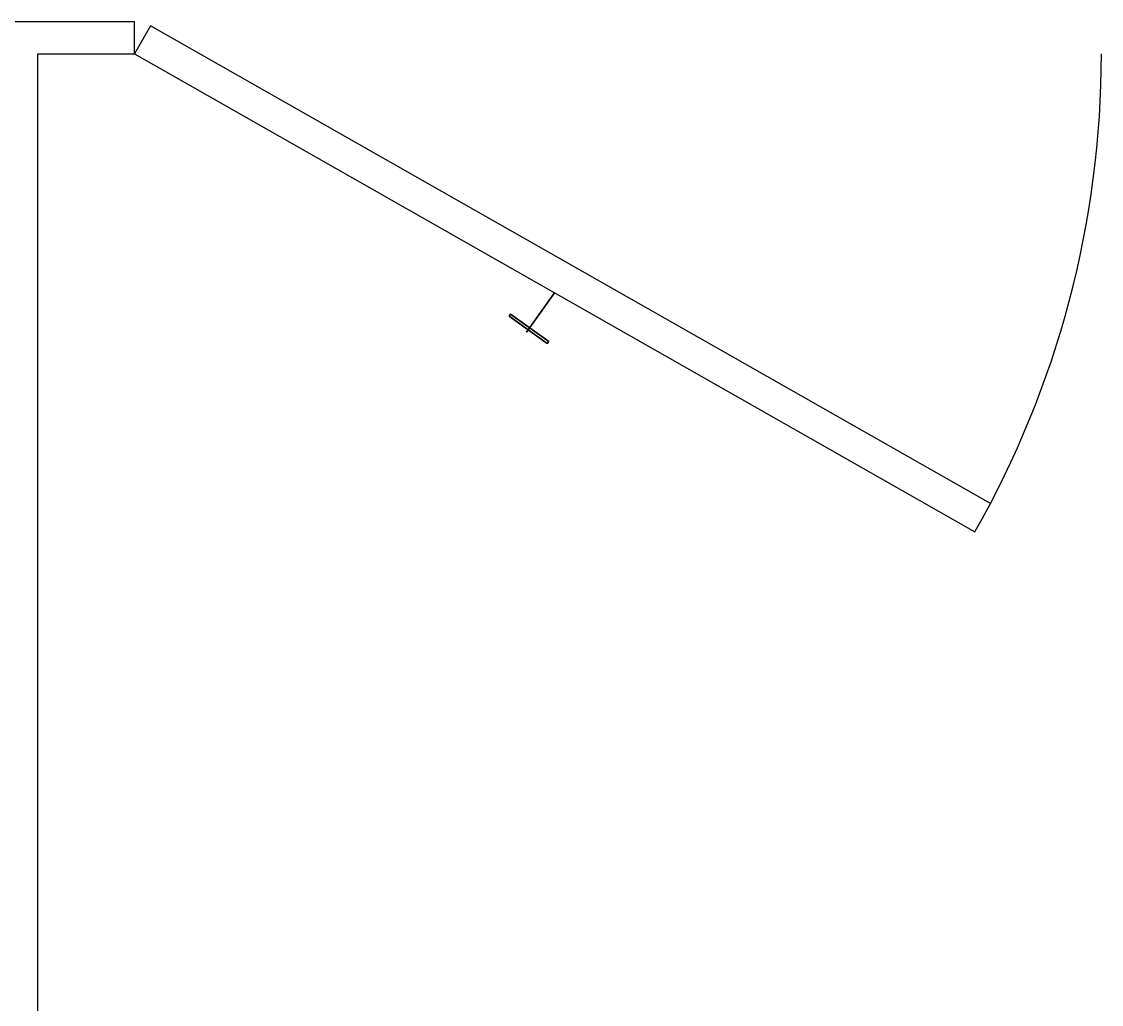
# Model space of a CAD drawing. Header units: inches. Extents: x -233729 to 737493, y -275239 to 196021.
# Drawn here: x 358656 to 359507, y -220254 to -219480 of the extents above; entities that cross this region are included whole.
import ezdxf

# ---------------------------------------------------------------- set-up
doc = ezdxf.new("R2010")
doc.units = ezdxf.units.IN
doc.header["$MEASUREMENT"] = 0
doc.layers.add('_FL_FAC_OFFICES', color=252, linetype='Continuous')
doc.layers.add('_FL_FAC_WALLS', color=252, linetype='Continuous')

# ---------------------------------------------------------------- blocks, each defined once
blk = doc.blocks.new('FL_Building')
at = {"layer": '_FL_FAC_OFFICES', "color": 0}
for p, q in [((2245467.05, -303759.22), (2245644.85, -303759.22)), ((2245644.85, -303784.62), (2245644.85, -303759.22)), ((2245657.41, -303762.54), (2245644.85, -303784.62)), ((2246319.37, -304139.1), (2245657.41, -303762.54)), ((2245568.65, -303784.62), (2245644.85, -303784.62)), ((2245568.65, -305308.62), (2245568.65, -303784.62)), ((2245644.85, -303784.62), (2246307.18, -304161.39))]:
    blk.add_line(p, q, dxfattribs=at)
blk.add_arc((2245644.85, -303784.62), 762, 330.36669, 0, dxfattribs=at)
for points in [[(2245953.89, -304004.02), (2245976.01, -303973.01), (2245976.01, -303973.01, 3048), (2245953.89, -304004.02, 3048)], [(2245940.13, -303991.53), (2245941.28, -303989.91), (2245941.28, -303989.91, 3048), (2245940.13, -303991.53, 3048)], [(2245970.18, -304012.96), (2245940.13, -303991.53), (2245940.13, -303991.53, 3048), (2245970.18, -304012.96, 3048)], [(2245941.28, -303989.91), (2245971.33, -304011.35), (2245971.33, -304011.35, 3048), (2245941.28, -303989.91, 3048)], [(2245971.33, -304011.35), (2245970.18, -304012.96), (2245970.18, -304012.96, 3048), (2245971.33, -304011.35, 3048)]]:
    blk.add_3dface(points, dxfattribs=at)
blk = doc.blocks.new('A$C667968a6')
at = {"layer": '_FL_FAC_WALLS', "linetype": 'Continuous', "lineweight": -3}
blk.add_blockref('FL_Building', (-2249813.75, 156686.16), dxfattribs=at)

msp = doc.modelspace()

# ---------------------------------------------------------------- block references
msp.add_blockref('A$C667968a6', (362913.6874, -72406.61113, -162219.4368))

doc.saveas('drawing.dxf')
